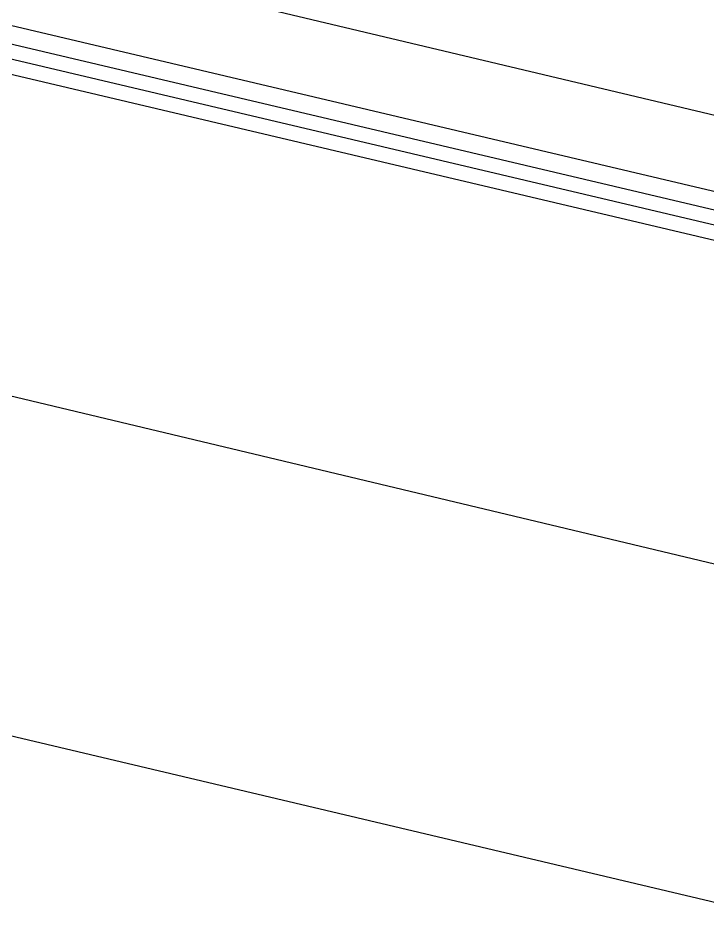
# Model space of a CAD drawing. Header units: feet. Extents: x -84 to 198, y -22 to 181.
# Drawn here: x 110.007 to 110.617, y 138.764 to 139.567 of the extents above; entities that cross this region are included whole.
import ezdxf

# ---------------------------------------------------------------- set-up
doc = ezdxf.new("R2010")
doc.units = ezdxf.units.FT
doc.layers.add('A-LINEA', color=7, linetype='CONTINUOUS')

msp = doc.modelspace()

# ---------------------------------------------------------------- linework, layer by layer
at = {"layer": 'A-LINEA'}
for p, q in [((110.7067, 138.7644), (103.6, 140.4444)), ((110.7067, 138.7644), (103.6, 140.4444)), ((109.0933, 139.8444), (110.72, 139.4578)), ((109.0933, 139.8444), (110.72, 139.4578))]:
    msp.add_line(p, q, dxfattribs=at)
for points in [[(110.7867, 139.0444), (109, 139.4711), (107.3333, 139.8578)], [(110.7867, 139.0444), (109, 139.4711), (107.3333, 139.8578)], [(109.08, 139.7778), (110.7733, 139.3778), (110.7733, 139.3644), (110.76, 139.3644), (109.0667, 139.7644)], [(109.08, 139.7778), (110.7733, 139.3778), (110.7733, 139.3644), (110.76, 139.3644), (109.0667, 139.7644)], [(109.0667, 139.7378), (110.76, 139.3378), (110.76, 139.3511), (109.0667, 139.7511)], [(109.0667, 139.7378), (110.76, 139.3378), (110.76, 139.3511), (109.0667, 139.7511)]]:
    msp.add_lwpolyline(points, dxfattribs=at)

doc.saveas('drawing.dxf')
